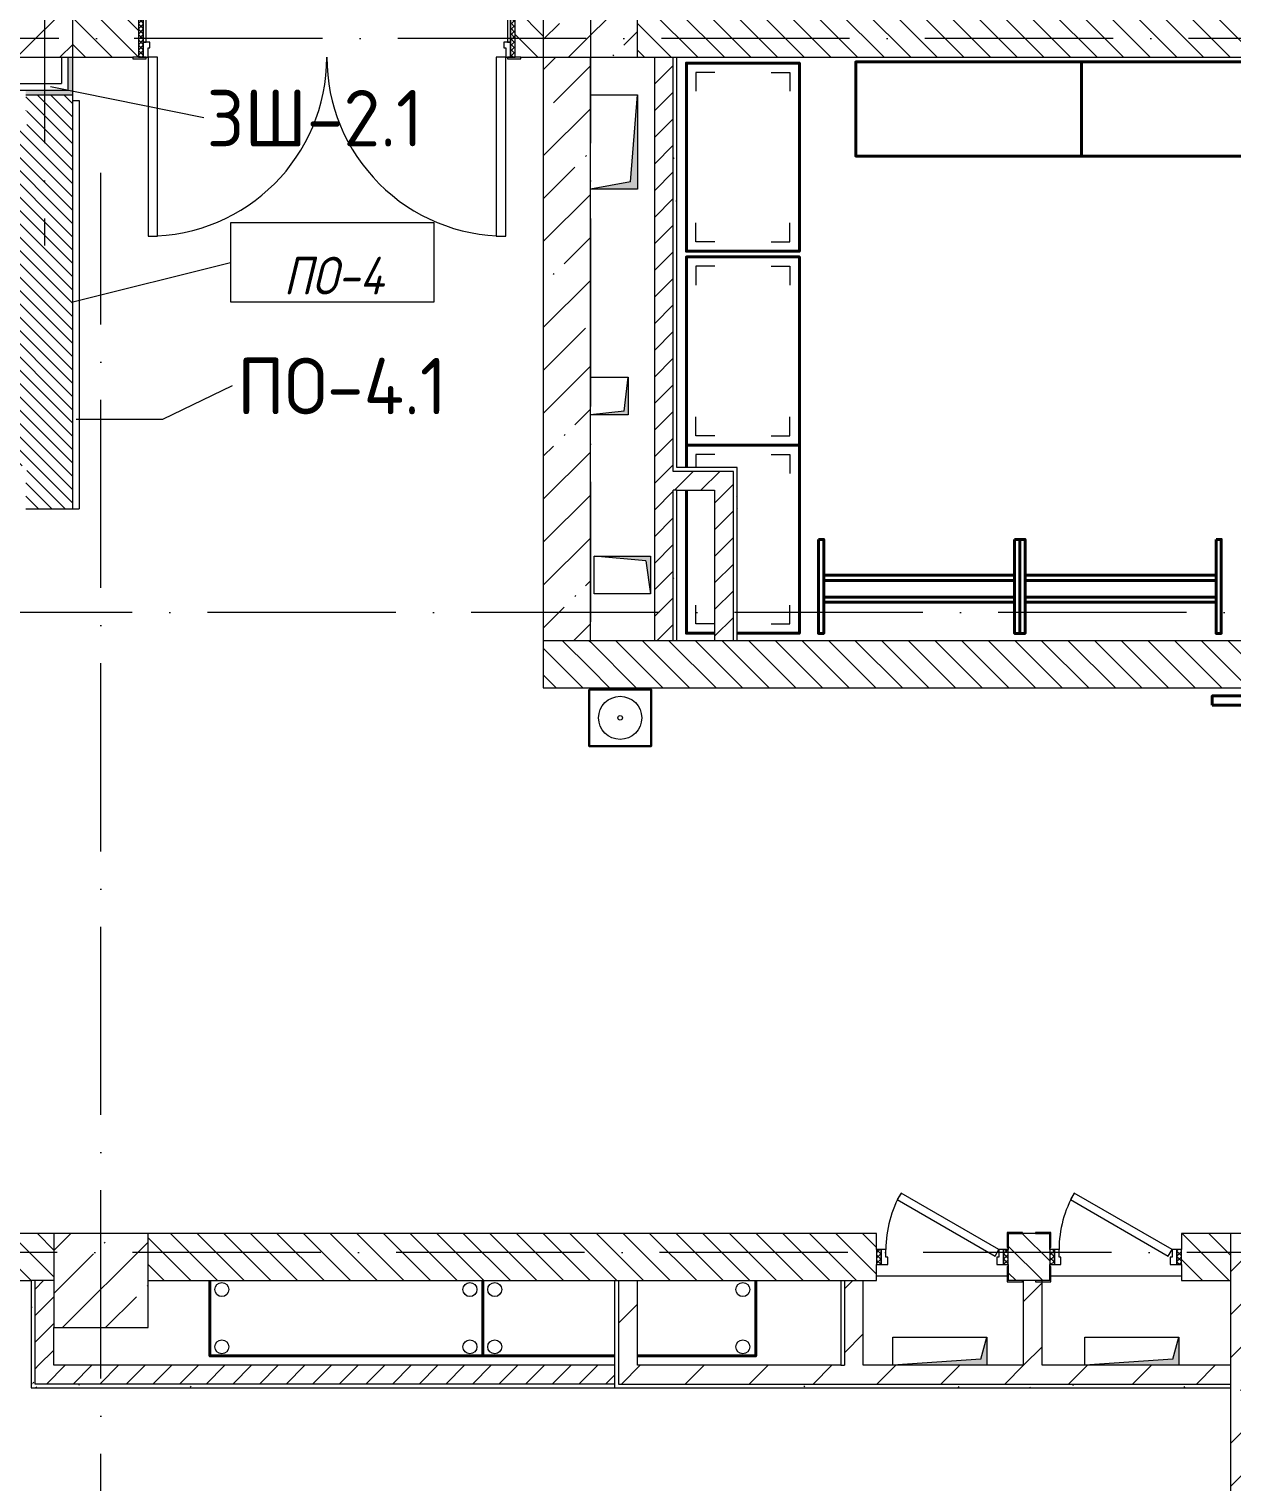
# Model space of a CAD drawing. Header units: millimetres. Extents: x -6467 to 105918, y -7090 to 92481.
# Drawn here: x 74768 to 81158, y 4761 to 12481 of the extents above; entities that cross this region are included whole.
import ezdxf

# ---------------------------------------------------------------- set-up
doc = ezdxf.new("R2010")
doc.units = ezdxf.units.MM
doc.linetypes.add('50_200_ШТРИХ_1Т_ш5_п1_п1_', pattern=[1400, 1000, -200, 0, -200])
doc.linetypes.add('IMPORT-200_ШТРИХ_ш1п0_6_ _3_', pattern=[128000, 80000, -48000])
for name, color, linetype, lineweight in [('A-DOOR', 7, 'Continuous', 9), ('A-DOOR-2', 7, 'Continuous', 5), ('A-DOOR-FRAM', 7, 'Continuous', 9), ('A-DOOR-FRAM-2', 7, 'Continuous', 5), ('A-FLOR', 7, 'Continuous', 9), ('A-FLOR-IDEN', 7, 'Continuous', 9), ('A-WALL', 7, 'Continuous', 5), ('A-WALL-FNSH-1', 7, 'Continuous', 5), ('A-WALL-IDEN', 7, 'Continuous', 9), ('I-WALL', 7, 'Continuous', 5), ('S-COLS', 7, 'Continuous', 9), ('S-COLS-1', 7, 'Continuous', 5)]:
    doc.layers.add(name, color=color, linetype=linetype, lineweight=lineweight)
for name, color, linetype, lineweight, true_color in [('A-FLOR-PATT-1', 7, 'Continuous', 5, 0xd61c12), ('A-GENM-1', 7, 'Continuous', 9, 0xaaaaaa), ('A-GENM-2', 7, 'Continuous', 20, 0xaaaaaa), ('A-WALL-1', 7, 'Continuous', 5, 0x77b143), ('I-WALL-1', 7, 'Continuous', 5, 0x787878), ('M-EQPM-1', 7, 'Continuous', 9, 0xaaaaaa), ('M-EQPM-2', 7, 'Continuous', 9, 0xe2e2e2), ('мебель 2 этаж-1', 7, 'Continuous', 40, 0xaaaaaa), ('Оси-3', 7, '50_200_ШТРИХ_1Т_ш5_п1_п1_', 9, 0xaaaaaa), ('ТХ_функционал-2', 7, 'Continuous', 40, 0xaaaaaa), ('ТХ_функционал-4', 7, 'Continuous', 20, 0xaaaaaa), ('ТХ_функционал-7', 7, 'IMPORT-200_ШТРИХ_ш1п0_6_ _3_', 20, 0xaaaaaa), ('ТХ_функционал-9', 7, 'Continuous', 30, 0xaaaaaa)]:
    doc.layers.add(name, color=color, linetype=linetype, lineweight=lineweight, true_color=true_color)
doc.styles.add('GOST Common', font='GOST_Common.ttf', dxfattribs={"height": 300})
doc.styles.add('GOST Common_I', font='GOST_Common Italic.ttf', dxfattribs={"width": 0.9, "height": 200})
pattern_1 = [(45, (0, 0), (-228.0985, 228.0985), []), (45, (228.1, 0), (-228.0985, 228.0985), [403.225, -80.645, 6.706, -73.939])]
pattern_2 = [(135, (0, 0), (-70.71068, -70.71068), [])]
pattern_3 = [(45, (0, 0), (-169.7056, 169.7056), [])]
pattern_4 = [(0, (0, 0), (406.4, 101.6), [6.706, -298.094, 6.706, -298.094, -1625.6]), (0, (0, 0), (406.4, 101.6), [-609.6, 6.706, -602.894, 6.706, -298.094, -711.2]), (0, (0, 0), (406.4, 101.6), [-1524, 6.706, -196.494, 6.706, -501.294]), (120, (152.4, 50.8), (-291.18818, 301.15272), [6.706, -298.094, 6.706, -298.094, -1625.6]), (120, (152.4, 50.8), (-291.18818, 301.15272), [-609.6, 6.706, -602.894, 6.706, -298.094, -711.2]), (120, (152.4, 50.8), (-291.18818, 301.15272), [-1524, 6.706, -196.494, 6.706, -501.294]), (240, (203.2, 254), (-115.21182, -402.75272), [6.706, -298.094, 6.706, -298.094, -1625.6]), (240, (203.2, 254), (-115.21182, -402.75272), [-609.6, 6.706, -602.894, 6.706, -298.094, -711.2]), (240, (203.2, 254), (-115.21182, -402.75272), [-1524, 6.706, -196.494, 6.706, -501.294])]
pattern_5 = [(45, (0, 0), (-70.71068, 70.71068), [])]

# ---------------------------------------------------------------- blocks, each defined once
blk = doc.blocks.new('BSC_Колонна _Прямоугольная - 500х500-V38-АИ_План этажа Радиаторы_2')
at = {"layer": 'S-COLS-1'}
h = blk.add_hatch(dxfattribs=at)
h.set_pattern_fill('FP_66', color=256, style=0, pattern_type=2)
h.set_pattern_definition([(45, (-77750, -12581.04), (-228.0985, 228.0985), []), (45, (-77521.9, -12581.04), (-228.0985, 228.0985), [403.225, -80.645, 6.706, -73.939])])
h.paths.add_polyline_path([(-250, -250), (250, -250), (250, 250), (-250, 250)])
for p, q in [((250, 250), (-250, 250)), ((-250, 250), (-250, -250)), ((250, -250), (250, 250)), ((-250, -250), (250, -250))]:
    blk.add_line(p, q, dxfattribs=at)
blk = doc.blocks.new('BSC_Колонна _Прямоугольная - 500х500-V70-АИ_План этажа Радиаторы_2')
at = {"layer": 'S-COLS-1'}
h = blk.add_hatch(dxfattribs=at)
h.set_pattern_fill('FP_98', color=256, style=0, pattern_type=2)
h.set_pattern_definition([(45, (-75150, -5831.04), (-228.0985, 228.0985), []), (45, (-74921.9, -5831.04), (-228.0985, 228.0985), [403.225, -80.645, 6.706, -73.939])])
h.paths.add_polyline_path([(-250, -250), (250, -250), (250, 250), (-250, 250)])
for p, q in [((250, 250), (-250, 250)), ((-250, 250), (-250, -250)), ((250, -250), (250, 250)), ((-250, -250), (250, -250))]:
    blk.add_line(p, q, dxfattribs=at)
blk = doc.blocks.new('110_Дверь_СКБ_2Ст - СОШ_Д-22_1_Дв_2000x2100h_Физкультурный зал_ Зал для хореографии_ Снарядная_ Инвентарная_EI60-26079363-АИ_План этажа Радиаторы_2')
at = {"layer": 'A-DOOR-2'}
h = blk.add_hatch(dxfattribs=at)
h.set_pattern_fill('FP_135', color=256, style=0, pattern_type=2)
h.set_pattern_definition([(135, (1301.41, 189.685), (-14.1421, -14.1421), []), (225, (1301.41, 189.685), (14.1421, -14.1421), [])])
h.paths.add_polyline_path([(1012.5, 125), (987.5, 125), (987.5, -125), (1012.5, -125), (1012.5, 97.3)])
at = {"layer": 'A-DOOR-FRAM-2'}
h = blk.add_hatch(dxfattribs=at)
h.set_pattern_fill('FP_136', color=256, style=0, pattern_type=2)
h.set_pattern_definition([(45, (-821.384, 189.685), (-14.1421, 14.1421), []), (135, (-821.384, 189.685), (-14.1421, -14.1421), [])])
h.paths.add_polyline_path([(-962.5, 125), (-987.5, 125), (-987.5, -125), (-962.5, -125)])
at = {"layer": 'A-DOOR'}
for p, q in [((-937.5, 1075), (-937.5, 125)), ((-887.5, 1075), (-937.5, 1075)), ((-887.5, 125), (-887.5, 1075)), ((962.5, 1075), (912.5, 1075)), ((912.5, 1075), (912.5, 125)), ((962.5, 125), (962.5, 1075)), ((-937.5, 125), (-887.5, 125)), ((912.5, 125), (962.5, 125))]:
    blk.add_line(p, q, dxfattribs=at)
at = {"layer": 'A-DOOR-2'}
for centre, start, end in [((-937.5, 125), 360, 90), ((962.5, 125), 90, 180)]:
    blk.add_arc(centre, 950, start, end, dxfattribs=at)
at = {"layer": 'A-DOOR-FRAM'}
for p, q in [((-947.5, 133), (-1017.5, 133)), ((-1017.5, 133), (-1017.5, 125)), ((-1017.5, 125), (-947.5, 125)), ((-962.5, 125), (-987.5, 125)), ((-987.5, 125), (-987.5, -125)), ((-937.5, 125), (-962.5, 125)), ((-962.5, 125), (-962.5, 45)), ((-962.5, -125), (-962.5, 125)), ((-947.5, 125), (-947.5, 133)), ((-937.5, 75), (-937.5, 125)), ((962.5, 125), (962.5, 75)), ((987.5, 125), (962.5, 125)), ((1042.5, 133), (972.5, 133)), ((972.5, 133), (972.5, 125)), ((972.5, 125), (1042.5, 125)), ((987.5, 45), (987.5, 125)), ((1012.5, 125), (987.5, 125)), ((987.5, 125), (987.5, -125)), ((1012.5, -125), (1012.5, 125)), ((1042.5, 125), (1042.5, 133)), ((-962.5, 45), (-927.5, 45)), ((-947.5, 45), (-962.5, 45)), ((-962.5, 45), (-962.5, -125)), ((-947.5, -125), (-947.5, 45)), ((-927.5, 75), (-937.5, 75)), ((-927.5, 45), (-927.5, 75)), ((962.5, 75), (952.5, 75)), ((952.5, 75), (952.5, 45)), ((952.5, 45), (987.5, 45)), ((987.5, 45), (972.5, 45)), ((972.5, 45), (972.5, -125)), ((987.5, -125), (987.5, 45)), ((-947.5, -125), (-1017.5, -125)), ((-1017.5, -125), (-1017.5, -133)), ((-1017.5, -133), (-947.5, -133)), ((-987.5, -125), (-962.5, -125)), ((-962.5, -125), (-947.5, -125)), ((-947.5, -133), (-947.5, -125)), ((972.5, -125), (987.5, -125)), ((1042.5, -125), (972.5, -125)), ((972.5, -125), (972.5, -133)), ((972.5, -133), (1042.5, -133)), ((987.5, -125), (1012.5, -125)), ((1042.5, -133), (1042.5, -125))]:
    blk.add_line(p, q, dxfattribs=at)
blk = doc.blocks.new('Канал вертикальный прямоугольный - Шахта - значок проема-24087324-АИ_План этажа Радиаторы_2')
at = {"layer": 'M-EQPM-2'}
blk.add_hatch(color=256, dxfattribs=at).paths.add_polyline_path([(-250, 75), (-250, -75), (-217.5, 42.5), (250, 75)])
at = {"layer": 'M-EQPM-1'}
for p, q in [((-250, -75), (-250, 75)), ((-250, 75), (250, 75)), ((-217.5, 42.5), (-250, -75)), ((-217.5, 42.5), (250, 75)), ((250, 75), (250, -75)), ((250, -75), (-250, -75))]:
    blk.add_line(p, q, dxfattribs=at)
blk = doc.blocks.new('110_Дверь_СКБ_1Ст_Внутренняя - ДОО_Д-22_Дв_700x2100h_Технический шкаф ЭОМ и СС EI30-25217176-АИ_План этажа Радиаторы_2')
at = {"layer": 'A-DOOR-2'}
h = blk.add_hatch(dxfattribs=at)
h.set_pattern_fill('FP_232', color=256, style=0, pattern_type=2)
h.set_pattern_definition([(135, (1951.41, 189.685), (-14.14214, -14.14214), []), (225, (1951.41, 189.685), (14.14214, -14.14214), [])])
h.paths.add_polyline_path([(362.5, -40), (362.5, 40), (337.5, 40), (337.5, -40)])
at = {"layer": 'A-DOOR-FRAM-2'}
h = blk.add_hatch(dxfattribs=at)
h.set_pattern_fill('FP_233', color=256, style=0, pattern_type=2)
h.set_pattern_definition([(45, (-171.384, 189.685), (-14.1421, 14.1421), []), (135, (-171.384, 189.685), (-14.1421, -14.1421), [])])
h.paths.add_polyline_path([(-312.5, -40), (-312.5, 40), (-337.5, 40), (-337.5, -40)])
at = {"layer": 'A-DOOR'}
for p, q in [((-207.1, 340), (-227.1, 305.4)), ((312.5, 40), (-207.1, 340)), ((-227.1, 305.4), (292.5, 5.4)), ((292.5, 5.4), (312.5, 40))]:
    blk.add_line(p, q, dxfattribs=at)
at = {"layer": 'A-DOOR-2'}
blk.add_arc((312.5, 40), 600, 150, 180, dxfattribs=at)
at = {"layer": 'A-DOOR-FRAM'}
for p, q in [((-312.5, 40), (-337.5, 40)), ((-337.5, 40), (-337.5, -40)), ((-287.5, 40), (-312.5, 40)), ((-312.5, 40), (-312.5, -40)), ((-312.5, -40), (-312.5, 40)), ((-287.5, 0), (-287.5, 40)), ((-277.5, 0), (-287.5, 0)), ((-277.5, -40), (-277.5, 0)), ((312.5, 0), (302.5, 0)), ((302.5, 0), (302.5, -40)), ((312.5, 40), (312.5, 0)), ((337.5, 40), (312.5, 40)), ((337.5, -40), (337.5, 40)), ((362.5, 40), (337.5, 40)), ((337.5, 40), (337.5, -40)), ((362.5, -40), (362.5, 40)), ((-337.5, -40), (-312.5, -40)), ((-312.5, -40), (-277.5, -40)), ((302.5, -40), (337.5, -40)), ((337.5, -40), (362.5, -40))]:
    blk.add_line(p, q, dxfattribs=at)
blk = doc.blocks.new('Канал вертикальный прямоугольный - Шахта - значок проема-24087362-АИ_План этажа Радиаторы_2')
at = {"layer": 'M-EQPM-2'}
blk.add_hatch(color=256, dxfattribs=at).paths.add_polyline_path([(100, 100), (-100, 100), (-100, -100), (-80, 80)])
at = {"layer": 'M-EQPM-1'}
for p, q in [((-100, -100), (-100, 100)), ((-100, 100), (100, 100)), ((-80, 80), (-100, -100)), ((-80, 80), (100, 100)), ((100, 100), (100, -100)), ((100, -100), (-100, -100))]:
    blk.add_line(p, q, dxfattribs=at)
blk = doc.blocks.new('Канал вертикальный прямоугольный - Шахта - значок проема-24087382-АИ_План этажа Радиаторы_2')
at = {"layer": 'M-EQPM-2'}
blk.add_hatch(color=256, dxfattribs=at).paths.add_polyline_path([(100, 150), (-100, 150), (-100, -150), (-75, 125)])
at = {"layer": 'M-EQPM-1'}
for p, q in [((-100, -150), (-100, 150)), ((-100, 150), (100, 150)), ((-75, 125), (-100, -150)), ((-75, 125), (100, 150)), ((100, 150), (100, -150)), ((100, -150), (-100, -150))]:
    blk.add_line(p, q, dxfattribs=at)
blk = doc.blocks.new('Канал вертикальный прямоугольный - Шахта - значок проема-24087370-АИ_План этажа Радиаторы_2')
at = {"layer": 'M-EQPM-2'}
blk.add_hatch(color=256, dxfattribs=at).paths.add_polyline_path([(-125, -250), (-87.5, 212.5), (125, 250), (-125, 250)])
at = {"layer": 'M-EQPM-1'}
for p, q in [((-125, -250), (-125, 250)), ((-125, 250), (125, 250)), ((-87.5, 212.5), (125, 250)), ((125, 250), (125, -250)), ((-87.5, 212.5), (-125, -250)), ((125, -250), (-125, -250))]:
    blk.add_line(p, q, dxfattribs=at)
blk = doc.blocks.new('BSC_Колонна _Прямоугольная - 500х500-V353-АИ_План этажа Радиаторы_2')
at = {"layer": 'S-COLS-1'}
h = blk.add_hatch(dxfattribs=at)
h.set_pattern_fill('FP_239', color=256, style=0, pattern_type=2)
h.set_pattern_definition([(45, (-74750, -12581.04), (-228.0985, 228.0985), []), (45, (-74521.9, -12581.04), (-228.0985, 228.0985), [403.225, -80.645, 6.706, -73.939])])
h.paths.add_polyline_path([(-250, -250), (250, -250), (250, 250), (-250, 250), (-250, -222.3)])
for p, q in [((250, 250), (-250, 250)), ((-250, 250), (-250, -250)), ((250, -250), (250, 250)), ((-250, -250), (250, -250))]:
    blk.add_line(p, q, dxfattribs=at)
blk = doc.blocks.new('Фахверк _газобетон торцы_721 - Фахверк _газобетон торцы_-25914238-АИ_План этажа Радиаторы_2')
at = {"layer": 'A-GENM-2'}
for p, q in [((14515, 11134.7), (14434, 11134.7)), ((14434, 11134.7), (14434, 11053.7)), ((14440, 11053.7), (14440, 11128.7)), ((14440, 11128.7), (14515, 11128.7)), ((14515, 11128.7), (14515, 11134.7)), ((14434, 11053.7), (14440, 11053.7)), ((14440, 10953.7), (14434, 10953.7)), ((14434, 10953.7), (14434, 10872.7)), ((14440, 10878.7), (14440, 10953.7)), ((14434, 10872.7), (14515, 10872.7)), ((14515, 10878.7), (14440, 10878.7)), ((14515, 10872.7), (14515, 10878.7))]:
    blk.add_line(p, q, dxfattribs=at)
blk = doc.blocks.new('Фахверк _газобетон торцы_778 - Фахверк _газобетон торцы_-25914258-АИ_План этажа Радиаторы_2')
at = {"layer": 'A-GENM-2'}
for p, q in [((88426, 11134.7), (88345, 11134.7)), ((88345, 11134.7), (88345, 11128.7)), ((88345, 11128.7), (88420, 11128.7)), ((88420, 11128.7), (88420, 11053.7)), ((88426, 11053.7), (88426, 11134.7)), ((88420, 11053.7), (88426, 11053.7)), ((88420, 10953.7), (88420, 10878.7)), ((88426, 10953.7), (88420, 10953.7)), ((88426, 10872.7), (88426, 10953.7)), ((88420, 10878.7), (88345, 10878.7)), ((88345, 10878.7), (88345, 10872.7)), ((88345, 10872.7), (88426, 10872.7))]:
    blk.add_line(p, q, dxfattribs=at)
blk = doc.blocks.new('мебель 2 этаж-28800768-АИ_План этажа Радиаторы_2')
at = {"layer": 'ТХ_функционал-2'}
for p, q in [((80523.9, 11746.3), (80523.9, 10985.6)), ((80523.9, 10985.6), (80673.5, 10985.6)), ((81123.9, 10985.6), (80793.5, 10985.6))]:
    blk.add_line(p, q, dxfattribs=at)
at = {"layer": 'ТХ_функционал-2', "flags": 128}
for points in [[(80523.9, 13015.8), (81123.9, 13015.8), (81123.9, 14015.8), (80523.9, 14015.8)], [(81123.9, 13015.8), (81123.9, 14015.8), (80523.9, 14015.8), (80523.9, 13015.8)], [(82623.2, 14021.5), (81423.2, 14021.5), (81423.2, 13521.5), (82623.2, 13521.5)], [(85023.2, 14021.5), (85023.2, 13521.5), (83823.2, 13521.5), (83823.2, 14021.5), (82623.2, 14021.5), (82623.2, 13521.5), (83823.2, 13521.5), (83823.2, 14021.5)], [(80523.9, 11985.6), (81123.9, 11985.6), (81123.9, 12985.6), (80523.9, 12985.6)], [(81225, 11484.6), (81252.9, 11484.6), (81252.9, 10984.6), (81225, 10984.6)], [(82267.2, 11484.6), (82295, 11484.6), (82322.9, 11484.6), (82322.9, 10984.6), (82295, 10984.6), (82295, 11484.6), (82295, 10984.6), (82267.2, 10984.6)], [(83337.2, 11484.6), (83365, 11484.6), (83365, 10984.6), (83337.2, 10984.6)], [(81252.9, 11294.1), (82267.2, 11294.1), (82267.2, 11266.3), (81252.9, 11266.3)], [(82322.9, 11294.1), (83337.2, 11294.1), (83337.2, 11266.3), (82322.9, 11266.3)], [(81252.9, 11178.5), (82267.2, 11178.5), (82267.2, 11150.7), (81252.9, 11150.7)], [(82322.9, 11178.5), (83337.2, 11178.5), (83337.2, 11150.7), (82322.9, 11150.7)], [(83317.3, 10602.9), (84617.3, 10602.9), (84617.3, 10652.9), (83317.3, 10652.9)], [(77992.4, 7546.3), (77992.4, 7146.3)], [(79442.4, 7546.3), (79442.4, 7146.3)]]:
    blk.add_lwpolyline(points, close=True, dxfattribs=at)
for points in [[(80523.9, 11866.3), (80523.9, 11985.6), (81123.9, 11985.6), (81123.9, 12985.6), (80523.9, 12985.6), (80523.9, 11985.6), (81123.9, 11985.6), (81123.9, 10985.6)], [(80793.5, 10985.6), (81123.9, 10985.6), (81123.9, 11985.6), (80523.9, 11985.6), (80523.9, 11866.3)], [(80673.5, 10985.6), (80523.9, 10985.6), (80523.9, 11746.3)], [(80143.5, 7146.3), (79442.4, 7146.3), (79442.4, 7546.3), (79442.4, 7146.3), (77992.4, 7146.3), (77992.4, 7546.3)], [(80892.4, 7546.3), (80892.4, 7146.3), (80263.5, 7146.3)]]:
    blk.add_lwpolyline(points, dxfattribs=at)
at = {"layer": 'ТХ_функционал-4', "flags": 128}
for points in [[(80673.9, 13965.8), (80573.9, 13965.8), (80573.9, 13865.8)], [(80973.9, 13965.8), (81073.9, 13965.8), (81073.9, 13865.8)], [(80673.9, 13065.8), (80573.9, 13065.8), (80573.9, 13165.8)], [(80973.9, 13065.8), (81073.9, 13065.8), (81073.9, 13165.8)], [(80673.9, 12935.6), (80573.9, 12935.6), (80573.9, 12835.6)], [(80973.9, 12935.6), (81073.9, 12935.6), (81073.9, 12835.6)], [(80673.9, 12035.6), (80573.9, 12035.6), (80573.9, 12135.6)], [(80973.9, 12035.6), (81073.9, 12035.6), (81073.9, 12135.6)], [(80673.9, 11935.6), (80573.9, 11935.6), (80573.9, 11866.3)], [(80973.9, 11935.6), (81073.9, 11935.6), (81073.9, 11835.6)], [(80673.5, 11035.6), (80573.9, 11035.6), (80573.9, 11135.6)], [(80973.9, 11035.6), (81073.9, 11035.6), (81073.9, 11135.6)]]:
    blk.add_lwpolyline(points, dxfattribs=at)
at = {"layer": 'ТХ_функционал-4'}
for centre, radius in [((80171.7, 10536.3), 114.5), ((80171.7, 10536.3), 12), ((78055.4, 7498.5), 37), ((79373.7, 7498.5), 37), ((79505.4, 7498.5), 37), ((80823.7, 7498.5), 37), ((78055.4, 7194.1), 37), ((79373.7, 7194.1), 37), ((79505.4, 7194.1), 37), ((80823.7, 7194.1), 37)]:
    blk.add_circle(centre, radius, dxfattribs=at)
at = {"layer": 'ТХ_функционал-7'}
for p, q in [((81533.5, 7571.2), (82227.5, 7571.2)), ((82459.5, 7571.2), (83153.5, 7571.2))]:
    blk.add_line(p, q, dxfattribs=at)
at = {"layer": 'ТХ_функционал-9', "flags": 128}
blk.add_lwpolyline([(80006.7, 10686.3), (80336.7, 10686.3), (80336.7, 10386.3), (80006.7, 10386.3)], close=True, dxfattribs=at)
blk = doc.blocks.new('AAR_СКБ_Марка_Перекрытия_1 мм - Марка пола-27961726-АИ_План этажа Радиаторы_2')
at = {"layer": 'A-FLOR-IDEN'}
for p, q in [((2.723, 2.101), (-2.69, 2.101)), ((-2.69, 2.101), (-2.69, 0)), ((2.723, 0), (2.723, 2.101)), ((-2.69, 0), (2.723, 0))]:
    blk.add_line(p, q, dxfattribs=at)

msp = doc.modelspace()

# ---------------------------------------------------------------- hatches: boundary and pattern name
at = {"layer": 'A-FLOR-PATT-1'}
h = msp.add_hatch(dxfattribs=at)
h.set_pattern_fill('FP_295', color=256, style=0, pattern_type=2)
h.set_pattern_definition([(315, (74750, 11131.04), (35.3553, 35.3553), [])])
h.paths.add_polyline_path([(74756, 9931), (75000, 9931), (75000, 12131), (74750, 12131), (74750, 12049), (74756, 12049), (74756, 11968), (74675, 11968), (74675, 11974), (74575, 11974), (74575, 11968), (74500, 11968), (74500, 10160), (74575, 10160), (74575, 10154), (74675, 10154), (74675, 10160), (74756, 10160), (74756, 10079), (74750, 10079), (74750, 9931)])
at = {"layer": 'A-WALL'}
h = msp.add_hatch(dxfattribs=at)
h.set_pattern_fill('FP_1', color=256, style=0, pattern_type=2)
h.set_pattern_definition(pattern_1)
h.paths.add_polyline_path([(77750, 9231), (77750, 12331), (77500, 12331), (77500, 9231)])
h = msp.add_hatch(dxfattribs=at)
h.set_pattern_fill('FP_1', color=256, style=0, pattern_type=2)
h.set_pattern_definition(pattern_1)
h.paths.add_polyline_path([(81391.3, -1419), (81400, -1419), (81400, 6081), (81150, 6081), (81150, -1419)])
at = {"layer": 'A-WALL-1'}
for points in [[(75000, 12131), (75000, 12331), (74975, 12331), (74975, 12131)], [(74750, 12131), (74975, 12131), (74975, 12156), (74750, 12156)]]:
    msp.add_hatch(color=256, dxfattribs=at).paths.add_polyline_path(points)
at = {"layer": 'I-WALL'}
h = msp.add_hatch(dxfattribs=at)
h.set_pattern_fill('FP_2', color=256, style=0, pattern_type=2)
h.set_pattern_definition(pattern_2)
h.paths.add_polyline_path([(86350, 12331), (86350, 12581), (83400, 12581), (83400, 12331), (86320, 12331)])
h.paths.add_polyline_path([(88350, 12331), (88750, 12331), (88750, 12581), (88350, 12581), (88350, 12358.8)])
h.paths.add_polyline_path([(82800, 12331), (82900, 12331), (82900, 12581), (78000, 12581), (78000, 12331), (82780, 12331)])
h.paths.add_polyline_path([(75320, 12331), (75350, 12331), (75350, 12581), (75000, 12581), (75000, 12331), (75081.9, 12331)])
h.paths.add_polyline_path([(77380, 12331), (77500, 12331), (77500, 12581), (77350, 12581), (77350, 12331)])
h = msp.add_hatch(dxfattribs=at)
h.set_pattern_fill('FP_4', color=256, style=0, pattern_type=2)
h.set_pattern_definition(pattern_5)
h.paths.add_polyline_path([(78090, 9231), (78190, 9231), (78190, 12331), (78090, 12331), (78090, 10950.9)])
h = msp.add_hatch(dxfattribs=at)
h.set_pattern_fill('FP_4', color=256, style=0, pattern_type=2)
h.set_pattern_definition(pattern_5)
h.paths.add_polyline_path([(78510, 10031), (78510, 10131), (78190, 10131), (78190, 10031), (78410, 10031)])
h = msp.add_hatch(dxfattribs=at)
h.set_pattern_fill('FP_4', color=256, style=0, pattern_type=2)
h.set_pattern_definition(pattern_5)
h.paths.add_polyline_path([(78510, 9231), (78510, 10031), (78410, 10031), (78410, 9231)])
h = msp.add_hatch(dxfattribs=at)
h.set_pattern_fill('FP_2', color=256, style=0, pattern_type=2)
h.set_pattern_definition(pattern_2)
h.paths.add_polyline_path([(77750, 8981), (77750, 9231), (77500, 9231), (77500, 8981)])
h = msp.add_hatch(dxfattribs=at)
h.set_pattern_fill('FP_2', color=256, style=0, pattern_type=2)
h.set_pattern_definition(pattern_2)
h.paths.add_polyline_path([(89000, 8981), (89000, 9231), (77750, 9231), (77750, 8981), (85878.3, 8981)])
h = msp.add_hatch(dxfattribs=at)
h.set_pattern_fill('FP_2', color=256, style=0, pattern_type=2)
h.set_pattern_definition(pattern_2)
h.paths.add_polyline_path([(80895.3, 5831), (81150, 5831), (81150, 6081), (80890, 6081), (80890, 5831)])
h.paths.add_polyline_path([(79234.3, 5831), (79270, 5831), (79270, 6081), (75400, 6081), (75400, 5831), (79200, 5831)])
h.paths.add_polyline_path([(80050, 5831), (80190, 5831), (80190, 6081), (79970, 6081), (79970, 5831)])
h.paths.add_polyline_path([(74412, 5831), (74900, 5833), (74900, 6081), (74412, 6079), (74410, 5831)])
h.paths.add_polyline_path([(72648, 5831), (72648, 5833), (72648, 6081), (72400, 6081), (72400, 5831), (72590.4, 5831)])
h.paths.add_polyline_path([(71900, 5831), (71900, 6081), (71850, 6081), (71850, 5831)])
h.paths.add_polyline_path([(71350, 5831), (71350, 6081), (68850, 6081), (68850, 5831), (69268.4, 5831)])
h.paths.add_polyline_path([(62850, 5831), (63638, 5833), (63638, 6081), (62850, 6079), (62850, 5833)])
h.paths.add_polyline_path([(65402, 5831), (68350, 5831), (68350, 6081), (65402, 6079), (65400, 5831)])
h.paths.add_polyline_path([(62350, 5831), (62350, 6081), (59850, 6081), (59850, 5831)])
h.paths.add_polyline_path([(58910, 5831), (59350, 5831), (59350, 6081), (56302, 6079), (56302, 5831), (58350, 5831)])
h.paths.add_polyline_path([(54538, 5831), (54538, 5833), (54538, 6081), (53850, 6079), (53850, 5831)])
h.paths.add_polyline_path([(51770, 5831), (53350, 5831), (53350, 6081), (50850, 6081), (50850, 5831), (51750, 5831)])
h = msp.add_hatch(dxfattribs=at)
h.set_pattern_fill('FP_4', color=256, style=0, pattern_type=2)
h.set_pattern_definition(pattern_5)
h.paths.add_polyline_path([(74800, 5381), (74900, 5381), (74900, 5831), (74800, 5831), (74800, 5581)])
h = msp.add_hatch(dxfattribs=at)
h.set_pattern_fill('FP_5', color=256, style=0, pattern_type=2)
h.set_pattern_definition(pattern_3)
h.paths.add_polyline_path([(78000, 5381), (78000, 5831), (77900, 5831), (77900, 5381)])
h = msp.add_hatch(dxfattribs=at)
h.set_pattern_fill('FP_5', color=256, style=0, pattern_type=2)
h.set_pattern_definition(pattern_3)
h.paths.add_polyline_path([(79200, 5381), (79200, 5831), (79100, 5831), (79100, 5381)])
h = msp.add_hatch(dxfattribs=at)
h.set_pattern_fill('FP_5', color=256, style=0, pattern_type=2)
h.set_pattern_definition(pattern_3)
h.paths.add_polyline_path([(80050, 5381), (80150, 5381), (80150, 5831), (80050, 5831)])
h = msp.add_hatch(dxfattribs=at)
h.set_pattern_fill('FP_4', color=256, style=0, pattern_type=2)
h.set_pattern_definition(pattern_5)
h.paths.add_polyline_path([(77880, 5281), (77880, 5381), (74800, 5381), (74800, 5281), (75912.4, 5281)])
h = msp.add_hatch(dxfattribs=at)
h.set_pattern_fill('FP_5', color=256, style=0, pattern_type=2)
h.set_pattern_definition(pattern_3)
h.paths.add_polyline_path([(79080, 5281), (79100, 5281), (79100, 5381), (77900, 5381), (77900, 5281)])
h = msp.add_hatch(dxfattribs=at)
h.set_pattern_fill('FP_5', color=256, style=0, pattern_type=2)
h.set_pattern_definition(pattern_3)
h.paths.add_polyline_path([(81150, 5281), (81150, 5381), (79100, 5381), (79100, 5281), (79234.3, 5281)])
at = {"layer": 'I-WALL-1'}
h = msp.add_hatch(dxfattribs=at)
h.set_pattern_fill('FP_3', color=256, style=0, pattern_type=2)
h.set_pattern_definition(pattern_4)
h.paths.add_polyline_path([(78210, 9231), (78210, 10031), (78190, 10031), (78190, 9231)])
h.paths.add_polyline_path([(78190, 10131), (78210, 10131), (78210, 12331), (78190, 12331), (78190, 10950.9)])
h = msp.add_hatch(dxfattribs=at)
h.set_pattern_fill('FP_3', color=256, style=0, pattern_type=2)
h.set_pattern_definition(pattern_4)
h.paths.add_polyline_path([(78510, 10131), (78530, 10131), (78530, 10151), (78210, 10151), (78210, 10131)])
h = msp.add_hatch(dxfattribs=at)
h.set_pattern_fill('FP_3', color=256, style=0, pattern_type=2)
h.set_pattern_definition(pattern_4)
h.paths.add_polyline_path([(78510, 9231), (78530, 9231), (78530, 10131), (78510, 10131), (78510, 10031)])
h = msp.add_hatch(dxfattribs=at)
h.set_pattern_fill('FP_3', color=256, style=0, pattern_type=2)
h.set_pattern_definition(pattern_4)
h.paths.add_polyline_path([(74800, 5281), (74800, 5831), (74780, 5831), (74780, 5281)])
h = msp.add_hatch(dxfattribs=at)
h.set_pattern_fill('FP_3', color=256, style=0, pattern_type=2)
h.set_pattern_definition(pattern_4)
h.paths.add_polyline_path([(77900, 5281), (77900, 5831), (77880, 5831), (77880, 5281)])
h = msp.add_hatch(dxfattribs=at)
h.set_pattern_fill('FP_3', color=256, style=0, pattern_type=2)
h.set_pattern_definition(pattern_4)
h.paths.add_polyline_path([(79100, 5381), (79100, 5831), (79080, 5831), (79080, 5381)])
h = msp.add_hatch(dxfattribs=at)
h.set_pattern_fill('FP_3', color=256, style=0, pattern_type=2)
h.set_pattern_definition(pattern_4)
h.paths.add_polyline_path([(77880, 5261), (77880, 5281), (74780, 5281), (74780, 5261), (75912.4, 5261)])
h = msp.add_hatch(dxfattribs=at)
h.set_pattern_fill('FP_3', color=256, style=0, pattern_type=2)
h.set_pattern_definition(pattern_4)
h.paths.add_polyline_path([(79080, 5261), (79080, 5281), (77880, 5281), (77880, 5261)])
h = msp.add_hatch(dxfattribs=at)
h.set_pattern_fill('FP_3', color=256, style=0, pattern_type=2)
h.set_pattern_definition(pattern_4)
h.paths.add_polyline_path([(81150, 5261), (81150, 5281), (79080, 5281), (79080, 5261), (79234.3, 5261)])

# ---------------------------------------------------------------- linework, layer by layer
at = {"layer": 'A-FLOR'}
for p, q in [((75000, 9931), (75000, 12131)), ((74750, 9931), (75000, 9931))]:
    msp.add_line(p, q, dxfattribs=at)
at = {"layer": 'A-FLOR-IDEN'}
msp.add_line((75000, 11031), (75837.8, 11241.2), dxfattribs=at)
at = {"layer": 'A-WALL'}
for p, q in [((74940, 12331), (74940, 12191)), ((74975, 12156), (74975, 12331)), ((75000, 12331), (75320, 12331)), ((77380, 12331), (77500, 12331)), ((77500, 12331), (77500, 8981)), ((77750, 9231), (77750, 12331)), ((78000, 12331), (82900, 12331)), ((78190, 10131), (78190, 12331)), ((74500, 12191), (74940, 12191)), ((74500, 12156), (74975, 12156)), ((75000, 12101), (75035, 12101)), ((75035, 12101), (75035, 9931)), ((78510, 10131), (78190, 10131)), ((78510, 9231), (78510, 10131)), ((78190, 9231), (78190, 10031)), ((78210, 10031), (78190, 10031)), ((75000, 9931), (75035, 9931)), ((89000, 9231), (77500, 9231)), ((77500, 8981), (89250, 8981)), ((74900, 6081), (74410, 6081)), ((79270, 6081), (75400, 6081)), ((79270, 5996), (79270, 6081)), ((80190, 6081), (79970, 6081)), ((79970, 6081), (79970, 5996)), ((80190, 5996), (80190, 6081)), ((81695, 6081), (80890, 6081)), ((80890, 6081), (80890, 5996)), ((81150, 6081), (81150, -1419)), ((79270, 5831), (79270, 5916)), ((79970, 5916), (79970, 5831)), ((80190, 5831), (80190, 5916)), ((80890, 5916), (80890, 5831)), ((74410, 5831), (74780, 5831)), ((74800, 5281), (74800, 5831)), ((75400, 5831), (79270, 5831)), ((77900, 5831), (77900, 5281)), ((79100, 5831), (79100, 5381)), ((80190, 5831), (79970, 5831)), ((80890, 5831), (81150, 5831)), ((79080, 5381), (79100, 5381)), ((77880, 5281), (74800, 5281)), ((77900, 5281), (81150, 5281))]:
    msp.add_line(p, q, dxfattribs=at)
at = {"layer": 'A-WALL-FNSH-1'}
for p, q in [((75000, 12131), (75000, 12331)), ((78090, 12331), (78090, 9231)), ((78210, 10151), (78210, 12331)), ((74750, 12131), (75000, 12131)), ((78530, 10151), (78210, 10151)), ((78530, 9231), (78530, 10151)), ((78210, 9231), (78210, 10031)), ((78210, 10031), (78410, 10031)), ((78410, 10031), (78410, 9231)), ((74780, 5831), (74780, 5261)), ((74900, 5831), (74780, 5831)), ((77880, 5261), (77880, 5831)), ((78000, 5381), (78000, 5831)), ((79080, 5831), (79080, 5381)), ((79200, 5381), (79200, 5831)), ((80050, 5831), (80050, 5381)), ((80150, 5381), (80150, 5831)), ((74900, 5381), (74900, 5581)), ((77880, 5381), (74900, 5381)), ((79080, 5381), (78000, 5381)), ((79356.7, 5381), (79200, 5381)), ((80050, 5381), (79856.7, 5381)), ((80376.7, 5381), (80150, 5381)), ((81150, 5381), (80876.7, 5381)), ((74780, 5261), (81150, 5261))]:
    msp.add_line(p, q, dxfattribs=at)
at = {"layer": 'A-WALL-IDEN'}
for p, q in [((74882.2, 12175), (75697.1, 12010.9)), ((75479.3, 10407.8), (75848.5, 10587.5)), ((75017.5, 10407.8), (75479.3, 10407.8))]:
    msp.add_line(p, q, dxfattribs=at)
at = {"layer": 'Оси-3'}
for p, q in [((74850, 91281), (74850, 11331)), ((77750, 91281), (77750, 9331)), ((93128, 12431), (66949.8, 12431)), ((75150, -5889.7), (75150, 11717)), ((104718, 9381), (-5267.3, 9381)), ((90318.8, 5981), (-5267.3, 5981))]:
    msp.add_line(p, q, dxfattribs=at)

# ---------------------------------------------------------------- block references
at = {"layer": 'A-DOOR-2', "rotation": 180}
msp.add_blockref('110_Дверь_СКБ_2Ст - СОШ_Д-22_1_Дв_2000x2100h_Физкультурный зал_ Зал для хореографии_ Снарядная_ Инвентарная_EI60-26079363-АИ_План этажа Радиаторы_2', (76362.5, 12456), dxfattribs=at)
at = {"layer": 'A-DOOR-2'}
for p in [(79607.5, 5956), (80527.5, 5956)]:
    msp.add_blockref('110_Дверь_СКБ_1Ст_Внутренняя - ДОО_Д-22_Дв_700x2100h_Технический шкаф ЭОМ и СС EI30-25217176-АИ_План этажа Радиаторы_2', p, dxfattribs=at)
at = {"layer": 'A-FLOR-IDEN', "xscale": 199.9999999999999, "yscale": 199.9999999999999, "zscale": 199.9999999999999}
msp.add_blockref('AAR_СКБ_Марка_Перекрытия_1 мм - Марка пола-27961726-АИ_План этажа Радиаторы_2', (76375.7, 11031), dxfattribs=at)
at = {"layer": 'A-GENM-1', "rotation": 180}
for name, p in [('Фахверк _газобетон торцы_778 - Фахверк _газобетон торцы_-25914258-АИ_План этажа Радиаторы_2', (168390, 16959.8)), ('Фахверк _газобетон торцы_721 - Фахверк _газобетон торцы_-25914238-АИ_План этажа Радиаторы_2', (94630, 16959.8))]:
    msp.add_blockref(name, p, dxfattribs=at)
at = {"layer": 'M-EQPM-1'}
for name, p, rotation in [('Канал вертикальный прямоугольный - Шахта - значок проема-24087370-АИ_План этажа Радиаторы_2', (77875, 11881), 180), ('Канал вертикальный прямоугольный - Шахта - значок проема-24087362-АИ_План этажа Радиаторы_2', (77850, 10531), 180), ('Канал вертикальный прямоугольный - Шахта - значок проема-24087382-АИ_План этажа Радиаторы_2', (77920, 9581), 269.9999999999989), ('Канал вертикальный прямоугольный - Шахта - значок проема-24087324-АИ_План этажа Радиаторы_2', (79606.7, 5456), 180), ('Канал вертикальный прямоугольный - Шахта - значок проема-24087324-АИ_План этажа Радиаторы_2', (80626.7, 5456), 180)]:
    msp.add_blockref(name, p, dxfattribs=dict(at, rotation=rotation))
at = {"layer": 'S-COLS'}
for name, p in [('BSC_Колонна _Прямоугольная - 500х500-V353-АИ_План этажа Радиаторы_2', (74750, 12581)), ('BSC_Колонна _Прямоугольная - 500х500-V38-АИ_План этажа Радиаторы_2', (77750, 12581)), ('BSC_Колонна _Прямоугольная - 500х500-V70-АИ_План этажа Радиаторы_2', (75150, 5831))]:
    msp.add_blockref(name, p, dxfattribs=at)
at = {"layer": 'мебель 2 этаж-1'}
msp.add_blockref('мебель 2 этаж-28800768-АИ_План этажа Радиаторы_2', (-2263.5, -1715.2), dxfattribs=at)

# ---------------------------------------------------------------- texts
at = {"layer": 'A-FLOR-IDEN', "insert": (76385.9, 11170.8), "char_height": 200, "width": 572.4, "attachment_point": 5, "line_spacing_factor": 1.022766, "style": 'GOST Common_I'}
msp.add_mtext('\\pt180,360,540,720,900,1080,1260,1440,1620,1800,1980,2160,2340,2520,2700,2880,3060,3240,3420,3600,3780,3960,4140,4320,4500,4680,4860,5040,5220,5400,5580,5760;ПО-4', dxfattribs=at)
at = {"layer": 'A-WALL-IDEN', "char_height": 300, "attachment_point": 2, "line_spacing_factor": 1.022766, "style": 'GOST Common'}
for s, insert, width in [('\\pt80.001,159.999,240,320.001,399.999,480,560.001,639.999,720,800.001,879.999,960,1040.001,1119.999,1200,1280.001,1359.999,1440,1520.001,1599.999,1680,1760.001,1839.999,1920,2000.001,2079.999,2160,2240.001,2319.999,2400,2480.001,2559.999;ЗШ-2.1', (76286.1, 12157.4), 1190), ('\\pt80.001,159.999,240,320.001,399.999,480,560.001,639.999,720,800.001,879.999,960,1040.001,1119.999,1200,1280.001,1359.999,1440,1520.001,1599.999,1680,1760.001,1839.999,1920,2000.001,2079.999,2160,2240.001,2319.999,2400,2480.001,2559.999;ПО-4.1', (76430.5, 10734), 1178)]:
    msp.add_mtext(s, dxfattribs=dict(at, insert=insert, width=width))

doc.saveas('drawing.dxf')
